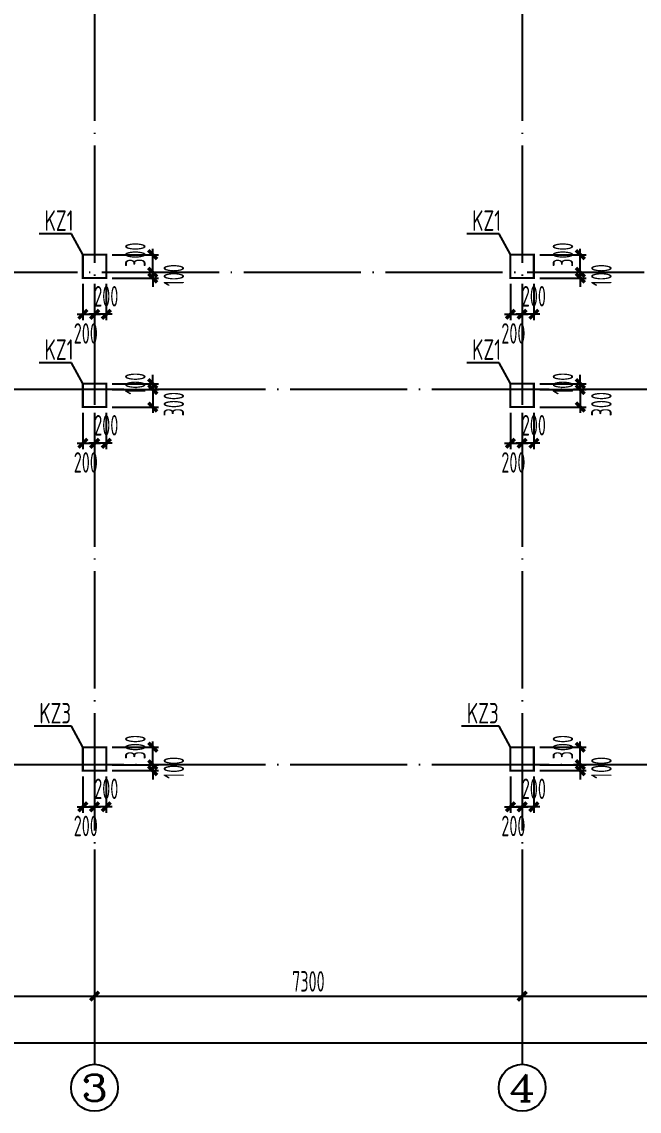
# Model space of a CAD drawing. Extents: x -472319 to -112444, y -516749 to -5704.
# Drawn here: x -408181 to -397639, y -420447 to -401867 of the extents above; entities that cross this region are included whole.
import ezdxf
from ezdxf.enums import TextEntityAlignment as Align

# ---------------------------------------------------------------- set-up
doc = ezdxf.new("R2010")
doc.units = 0
doc.header["$LTSCALE"] = 100
doc.header["$MEASUREMENT"] = 0
doc.linetypes.add('CENTER', pattern=[2, 1.25, -0.25, 0.25, -0.25])
doc.linetypes.add('DOTE', pattern=[2.42, 2, -0.2, 0.02, -0.2])
for name, color, linetype in [('AXIS', 3, 'Continuous'), ('AXIS_TEXT', 7, 'Continuous'), ('DOTE', 1, 'CENTER'), ('TEXT', 7, 'Continuous'), ('填充', 8, 'Continuous'), ('柱', 2, 'Continuous')]:
    doc.layers.add(name, color=color, linetype=linetype)
doc.styles.add('_TCH_AXIS', font='COMPLEX', dxfattribs={"bigfont": 'GBCBIG'})
doc.styles.add('COMPLEX', font='COMPLEX')
doc.styles.add('HZ', font='tssdeng.shx', dxfattribs={"width": 0.6, "height": 350, "bigfont": 'a.shx'})
doc.styles.add('TSSD_Dimension', font='Tssdeng.shx', dxfattribs={"width": 0.7, "bigfont": 'hztxt.shx'})
doc.dimstyles.new('DIMN', dxfattribs={"dimtxt": 350, "dimasz": 150, "dimexe": 100, "dimexo": 100, "dimgap": 75, "dimtad": 1, "dimdec": 0, "dimzin": 0, "dimdsep": 46, "dimtxsty": 'HZ', "dimblk": 'ARCHTICK', "dimcen": 0.09, "dimdle": 100, "dimclrd": 3, "dimclre": 3, "dimclrt": 7, "dimazin": 2, "dimtfac": 1, "dimtdec": 0, "dimtmove": 2, "dimatfit": 3, "dimldrblk": 'ARCHTICK', "dimfxl": 1, "dimtolj": 1, "dimtzin": 0, "dimarcsym": 0})

# ---------------------------------------------------------------- blocks, each defined once
blk = doc.blocks.new('_ArchTick')
at = {"color": 0, "linetype": 'ByBlock', "const_width": 0.4}
blk.add_lwpolyline([(-0.5, -0.5), (0.5, 0.5)], dxfattribs=at)
blk = doc.blocks.new('*D1846')
at = {"layer": 'AXIS', "color": 3, "lineweight": -2, "transparency": 16777216}
for p, q in [((-414238, -416083), (-414238, -418583)), ((-406938, -416083), (-406938, -418583)), ((-414338, -418483), (-406838, -418483))]:
    blk.add_line(p, q, dxfattribs=at)
at = {"layer": 'Defpoints', "color": 0, "transparency": 16777216}
for p in [(-414238, -415983), (-406938, -415983), (-406938, -418483)]:
    blk.add_point(p, dxfattribs=at)
at = {"layer": 'AXIS', "color": 3, "lineweight": -2, "transparency": 16777216, "xscale": 150, "yscale": 150, "zscale": 150, "rotation": 180}
blk.add_blockref('_ArchTick', (-414238, -418483), dxfattribs=at)
at = {"layer": 'AXIS', "color": 3, "lineweight": -2, "transparency": 16777216, "xscale": 150, "yscale": 150, "zscale": 150}
blk.add_blockref('_ArchTick', (-406938, -418483), dxfattribs=at)
at = {"layer": 'AXIS', "color": 7, "transparency": 16777216, "insert": (-410588, -418233), "char_height": 350, "attachment_point": 5, "style": 'HZ'}
blk.add_mtext('\\A1;7300', dxfattribs=at)
blk = doc.blocks.new('*D1847')
at = {"layer": 'AXIS', "color": 3, "lineweight": -2, "transparency": 16777216}
for p, q in [((-406938, -416083), (-406938, -418583)), ((-399638, -416083), (-399638, -418583)), ((-407038, -418483), (-399538, -418483))]:
    blk.add_line(p, q, dxfattribs=at)
at = {"layer": 'Defpoints', "color": 0, "transparency": 16777216}
for p in [(-406938, -415983), (-399638, -415983), (-399638, -418483)]:
    blk.add_point(p, dxfattribs=at)
at = {"layer": 'AXIS', "color": 3, "lineweight": -2, "transparency": 16777216, "xscale": 150, "yscale": 150, "zscale": 150, "rotation": 180}
blk.add_blockref('_ArchTick', (-406938, -418483), dxfattribs=at)
at = {"layer": 'AXIS', "color": 3, "lineweight": -2, "transparency": 16777216, "xscale": 150, "yscale": 150, "zscale": 150}
blk.add_blockref('_ArchTick', (-399638, -418483), dxfattribs=at)
at = {"layer": 'AXIS', "color": 7, "transparency": 16777216, "insert": (-403288, -418233), "char_height": 350, "attachment_point": 5, "style": 'HZ'}
blk.add_mtext('\\A1;7300', dxfattribs=at)
blk = doc.blocks.new('*D1848')
at = {"layer": 'AXIS', "color": 3, "lineweight": -2, "transparency": 16777216}
for p, q in [((-399638, -416083), (-399638, -418583)), ((-392338, -416083), (-392338, -418583)), ((-399738, -418483), (-392238, -418483))]:
    blk.add_line(p, q, dxfattribs=at)
at = {"layer": 'Defpoints', "color": 0, "transparency": 16777216}
for p in [(-399638, -415983), (-392338, -415983), (-392338, -418483)]:
    blk.add_point(p, dxfattribs=at)
at = {"layer": 'AXIS', "color": 3, "lineweight": -2, "transparency": 16777216, "xscale": 150, "yscale": 150, "zscale": 150, "rotation": 180}
blk.add_blockref('_ArchTick', (-399638, -418483), dxfattribs=at)
at = {"layer": 'AXIS', "color": 3, "lineweight": -2, "transparency": 16777216, "xscale": 150, "yscale": 150, "zscale": 150}
blk.add_blockref('_ArchTick', (-392338, -418483), dxfattribs=at)
at = {"layer": 'AXIS', "color": 7, "transparency": 16777216, "insert": (-395988, -418233), "char_height": 350, "attachment_point": 5, "style": 'HZ'}
blk.add_mtext('\\A1;7300', dxfattribs=at)
blk = doc.blocks.new('*D1854')
at = {"layer": 'AXIS', "color": 3, "lineweight": -2, "transparency": 16777216}
for p, q in [((-417238, -416083), (-417238, -419383)), ((-357438, -416083), (-357438, -419383)), ((-417338, -419283), (-357338, -419283))]:
    blk.add_line(p, q, dxfattribs=at)
at = {"layer": 'Defpoints', "color": 0, "transparency": 16777216}
for p in [(-417238, -415983), (-357438, -415983), (-357438, -419283)]:
    blk.add_point(p, dxfattribs=at)
at = {"layer": 'AXIS', "color": 3, "lineweight": -2, "transparency": 16777216, "xscale": 150, "yscale": 150, "zscale": 150, "rotation": 180}
blk.add_blockref('_ArchTick', (-417238, -419283), dxfattribs=at)
at = {"layer": 'AXIS', "color": 3, "lineweight": -2, "transparency": 16777216, "xscale": 150, "yscale": 150, "zscale": 150}
blk.add_blockref('_ArchTick', (-357438, -419283), dxfattribs=at)
at = {"layer": 'AXIS', "color": 7, "transparency": 16777216, "insert": (-387338, -419033), "char_height": 350, "attachment_point": 5, "style": 'HZ'}
blk.add_mtext('\\A1;59800', dxfattribs=at)
blk = doc.blocks.new('_AXISO')
blk.add_circle((0, 0), 0.5)
at = {"layer": 'AXIS_TEXT', "style": 'COMPLEX', "width": 1.041667}
blk.add_attdef('A', text='', height=0.56, dxfattribs=at).set_placement((-0.25, -0.28), (0.25, -0.28), align=Align.FIT)
blk = doc.blocks.new('*D1912')
at = {"layer": 'Defpoints', "color": 0, "transparency": 16777216}
for p in [(-406738, -414539), (-406738, -414639), (-405945, -414639)]:
    blk.add_point(p, dxfattribs=at)
at = {"layer": '填充', "color": 3, "lineweight": -2, "transparency": 16777216}
for p, q in [((-405945, -414539), (-405945, -414389)), ((-406638, -414539), (-405845, -414539)), ((-406638, -414639), (-405845, -414639)), ((-405945, -414539), (-405945, -414639)), ((-405945, -414639), (-405945, -414789))]:
    blk.add_line(p, q, dxfattribs=at)
at = {"layer": '填充', "color": 3, "lineweight": -2, "transparency": 16777216, "xscale": 150, "yscale": 150, "zscale": 150}
for p, rotation in [((-405945, -414539), 270), ((-405945, -414639), 90)]:
    blk.add_blockref('_ArchTick', p, dxfattribs=dict(at, rotation=rotation))
at = {"layer": '填充', "color": 7, "transparency": 16777216, "insert": (-405585, -414589), "char_height": 350, "attachment_point": 5, "rotation": 90, "style": 'HZ'}
blk.add_mtext('\\A1;100', dxfattribs=at)
blk = doc.blocks.new('*D1913')
at = {"layer": 'Defpoints', "color": 0, "transparency": 16777216}
for p in [(-406738, -414239), (-405945, -414239), (-406738, -414539)]:
    blk.add_point(p, dxfattribs=at)
at = {"layer": '填充', "color": 3, "lineweight": -2, "transparency": 16777216}
for p, q in [((-405945, -414639), (-405945, -414139)), ((-406638, -414239), (-405845, -414239)), ((-406638, -414539), (-405845, -414539))]:
    blk.add_line(p, q, dxfattribs=at)
at = {"layer": '填充', "color": 3, "lineweight": -2, "transparency": 16777216, "xscale": 150, "yscale": 150, "zscale": 150}
for p, rotation in [((-405945, -414239), 90), ((-405945, -414539), 270)]:
    blk.add_blockref('_ArchTick', p, dxfattribs=dict(at, rotation=rotation))
at = {"layer": '填充', "color": 7, "transparency": 16777216, "insert": (-406242, -414239), "char_height": 350, "attachment_point": 5, "rotation": 90, "style": 'HZ'}
blk.add_mtext('\\A1;300', dxfattribs=at)
blk = doc.blocks.new('*D1914')
at = {"layer": 'Defpoints', "color": 0, "transparency": 16777216}
for p in [(-407138, -414639), (-406938, -414639), (-406938, -415256)]:
    blk.add_point(p, dxfattribs=at)
at = {"layer": '填充', "color": 3, "lineweight": -2, "transparency": 16777216}
for p, q in [((-407138, -414739), (-407138, -415356)), ((-406938, -414739), (-406938, -415356)), ((-407238, -415256), (-406838, -415256))]:
    blk.add_line(p, q, dxfattribs=at)
at = {"layer": '填充', "color": 3, "lineweight": -2, "transparency": 16777216, "xscale": 150, "yscale": 150, "zscale": 150, "rotation": 180}
blk.add_blockref('_ArchTick', (-407138, -415256), dxfattribs=at)
at = {"layer": '填充', "color": 3, "lineweight": -2, "transparency": 16777216, "xscale": 150, "yscale": 150, "zscale": 150}
blk.add_blockref('_ArchTick', (-406938, -415256), dxfattribs=at)
at = {"layer": '填充', "color": 7, "transparency": 16777216, "insert": (-407088, -415582), "char_height": 350, "attachment_point": 5, "style": 'HZ'}
blk.add_mtext('\\A1;200', dxfattribs=at)
blk = doc.blocks.new('*D1915')
at = {"layer": 'Defpoints', "color": 0, "transparency": 16777216}
for p in [(-406938, -414639), (-406738, -414639), (-406938, -415256)]:
    blk.add_point(p, dxfattribs=at)
at = {"layer": '填充', "color": 3, "lineweight": -2, "transparency": 16777216}
for p, q in [((-406938, -414739), (-406938, -415356)), ((-406738, -414739), (-406738, -415356)), ((-406638, -415256), (-407038, -415256))]:
    blk.add_line(p, q, dxfattribs=at)
at = {"layer": '填充', "color": 3, "lineweight": -2, "transparency": 16777216, "xscale": 150, "yscale": 150, "zscale": 150, "rotation": 180}
blk.add_blockref('_ArchTick', (-406938, -415256), dxfattribs=at)
at = {"layer": '填充', "color": 3, "lineweight": -2, "transparency": 16777216, "xscale": 150, "yscale": 150, "zscale": 150}
blk.add_blockref('_ArchTick', (-406738, -415256), dxfattribs=at)
at = {"layer": '填充', "color": 7, "transparency": 16777216, "insert": (-406738, -414948), "char_height": 350, "attachment_point": 5, "style": 'HZ'}
blk.add_mtext('\\A1;200', dxfattribs=at)
blk = doc.blocks.new('*D1916')
at = {"layer": 'Defpoints', "color": 0, "transparency": 16777216}
for p in [(-406738, -408139), (-406738, -408439), (-405945, -408439)]:
    blk.add_point(p, dxfattribs=at)
at = {"layer": '填充', "color": 3, "lineweight": -2, "transparency": 16777216}
for p, q in [((-406638, -408139), (-405845, -408139)), ((-405945, -408039), (-405945, -408539)), ((-406638, -408439), (-405845, -408439))]:
    blk.add_line(p, q, dxfattribs=at)
at = {"layer": '填充', "color": 3, "lineweight": -2, "transparency": 16777216, "xscale": 150, "yscale": 150, "zscale": 150}
for p, rotation in [((-405945, -408139), 90), ((-405945, -408439), 270)]:
    blk.add_blockref('_ArchTick', p, dxfattribs=dict(at, rotation=rotation))
at = {"layer": '填充', "color": 7, "transparency": 16777216, "insert": (-405585, -408389), "char_height": 350, "attachment_point": 5, "rotation": 90, "style": 'HZ'}
blk.add_mtext('\\A1;300', dxfattribs=at)
blk = doc.blocks.new('*D1917')
at = {"layer": 'Defpoints', "color": 0, "transparency": 16777216}
for p in [(-406738, -408039), (-406738, -408139), (-405945, -408039)]:
    blk.add_point(p, dxfattribs=at)
at = {"layer": '填充', "color": 3, "lineweight": -2, "transparency": 16777216}
for p, q in [((-405945, -408039), (-405945, -407889)), ((-406638, -408039), (-405845, -408039)), ((-406638, -408139), (-405845, -408139)), ((-405945, -408139), (-405945, -408039)), ((-405945, -408139), (-405945, -408289))]:
    blk.add_line(p, q, dxfattribs=at)
at = {"layer": '填充', "color": 3, "lineweight": -2, "transparency": 16777216, "xscale": 150, "yscale": 150, "zscale": 150}
for p, rotation in [((-405945, -408039), 270), ((-405945, -408139), 90)]:
    blk.add_blockref('_ArchTick', p, dxfattribs=dict(at, rotation=rotation))
at = {"layer": '填充', "color": 7, "transparency": 16777216, "insert": (-406242, -408039), "char_height": 350, "attachment_point": 5, "rotation": 90, "style": 'HZ'}
blk.add_mtext('\\A1;100', dxfattribs=at)
blk = doc.blocks.new('*D1918')
at = {"layer": 'Defpoints', "color": 0, "transparency": 16777216}
for p in [(-407138, -408439), (-406938, -408439), (-406938, -409056)]:
    blk.add_point(p, dxfattribs=at)
at = {"layer": '填充', "color": 3, "lineweight": -2, "transparency": 16777216}
for p, q in [((-407138, -408539), (-407138, -409156)), ((-406938, -408539), (-406938, -409156)), ((-407238, -409056), (-406838, -409056))]:
    blk.add_line(p, q, dxfattribs=at)
at = {"layer": '填充', "color": 3, "lineweight": -2, "transparency": 16777216, "xscale": 150, "yscale": 150, "zscale": 150, "rotation": 180}
blk.add_blockref('_ArchTick', (-407138, -409056), dxfattribs=at)
at = {"layer": '填充', "color": 3, "lineweight": -2, "transparency": 16777216, "xscale": 150, "yscale": 150, "zscale": 150}
blk.add_blockref('_ArchTick', (-406938, -409056), dxfattribs=at)
at = {"layer": '填充', "color": 7, "transparency": 16777216, "insert": (-407088, -409382), "char_height": 350, "attachment_point": 5, "style": 'HZ'}
blk.add_mtext('\\A1;200', dxfattribs=at)
blk = doc.blocks.new('*D1919')
at = {"layer": 'Defpoints', "color": 0, "transparency": 16777216}
for p in [(-406938, -408439), (-406738, -408439), (-406938, -409056)]:
    blk.add_point(p, dxfattribs=at)
at = {"layer": '填充', "color": 3, "lineweight": -2, "transparency": 16777216}
for p, q in [((-406938, -408539), (-406938, -409156)), ((-406738, -408539), (-406738, -409156)), ((-406638, -409056), (-407038, -409056))]:
    blk.add_line(p, q, dxfattribs=at)
at = {"layer": '填充', "color": 3, "lineweight": -2, "transparency": 16777216, "xscale": 150, "yscale": 150, "zscale": 150, "rotation": 180}
blk.add_blockref('_ArchTick', (-406938, -409056), dxfattribs=at)
at = {"layer": '填充', "color": 3, "lineweight": -2, "transparency": 16777216, "xscale": 150, "yscale": 150, "zscale": 150}
blk.add_blockref('_ArchTick', (-406738, -409056), dxfattribs=at)
at = {"layer": '填充', "color": 7, "transparency": 16777216, "insert": (-406738, -408748), "char_height": 350, "attachment_point": 5, "style": 'HZ'}
blk.add_mtext('\\A1;200', dxfattribs=at)
blk = doc.blocks.new('*D1920')
at = {"layer": 'Defpoints', "color": 0, "transparency": 16777216}
for p in [(-406738, -406139), (-406738, -406239), (-405945, -406239)]:
    blk.add_point(p, dxfattribs=at)
at = {"layer": '填充', "color": 3, "lineweight": -2, "transparency": 16777216}
for p, q in [((-406638, -406139), (-405845, -406139)), ((-405945, -406139), (-405945, -405989)), ((-405945, -406139), (-405945, -406239)), ((-406638, -406239), (-405845, -406239)), ((-405945, -406239), (-405945, -406389))]:
    blk.add_line(p, q, dxfattribs=at)
at = {"layer": '填充', "color": 3, "lineweight": -2, "transparency": 16777216, "xscale": 150, "yscale": 150, "zscale": 150}
for p, rotation in [((-405945, -406139), 270), ((-405945, -406239), 90)]:
    blk.add_blockref('_ArchTick', p, dxfattribs=dict(at, rotation=rotation))
at = {"layer": '填充', "color": 7, "transparency": 16777216, "insert": (-405585, -406189), "char_height": 350, "attachment_point": 5, "rotation": 90, "style": 'HZ'}
blk.add_mtext('\\A1;100', dxfattribs=at)
blk = doc.blocks.new('*D1921')
at = {"layer": 'Defpoints', "color": 0, "transparency": 16777216}
for p in [(-406738, -405839), (-405945, -405839), (-406738, -406139)]:
    blk.add_point(p, dxfattribs=at)
at = {"layer": '填充', "color": 3, "lineweight": -2, "transparency": 16777216}
for p, q in [((-405945, -406239), (-405945, -405739)), ((-406638, -405839), (-405845, -405839)), ((-406638, -406139), (-405845, -406139))]:
    blk.add_line(p, q, dxfattribs=at)
at = {"layer": '填充', "color": 3, "lineweight": -2, "transparency": 16777216, "xscale": 150, "yscale": 150, "zscale": 150}
for p, rotation in [((-405945, -405839), 90), ((-405945, -406139), 270)]:
    blk.add_blockref('_ArchTick', p, dxfattribs=dict(at, rotation=rotation))
at = {"layer": '填充', "color": 7, "transparency": 16777216, "insert": (-406242, -405839), "char_height": 350, "attachment_point": 5, "rotation": 90, "style": 'HZ'}
blk.add_mtext('\\A1;300', dxfattribs=at)
blk = doc.blocks.new('*D1922')
at = {"layer": 'Defpoints', "color": 0, "transparency": 16777216}
for p in [(-407138, -406239), (-406938, -406239), (-406938, -406856)]:
    blk.add_point(p, dxfattribs=at)
at = {"layer": '填充', "color": 3, "lineweight": -2, "transparency": 16777216}
for p, q in [((-407138, -406339), (-407138, -406956)), ((-406938, -406339), (-406938, -406956)), ((-407238, -406856), (-406838, -406856))]:
    blk.add_line(p, q, dxfattribs=at)
at = {"layer": '填充', "color": 3, "lineweight": -2, "transparency": 16777216, "xscale": 150, "yscale": 150, "zscale": 150, "rotation": 180}
blk.add_blockref('_ArchTick', (-407138, -406856), dxfattribs=at)
at = {"layer": '填充', "color": 3, "lineweight": -2, "transparency": 16777216, "xscale": 150, "yscale": 150, "zscale": 150}
blk.add_blockref('_ArchTick', (-406938, -406856), dxfattribs=at)
at = {"layer": '填充', "color": 7, "transparency": 16777216, "insert": (-407088, -407182), "char_height": 350, "attachment_point": 5, "style": 'HZ'}
blk.add_mtext('\\A1;200', dxfattribs=at)
blk = doc.blocks.new('*D1923')
at = {"layer": 'Defpoints', "color": 0, "transparency": 16777216}
for p in [(-406938, -406239), (-406738, -406239), (-406938, -406856)]:
    blk.add_point(p, dxfattribs=at)
at = {"layer": '填充', "color": 3, "lineweight": -2, "transparency": 16777216}
for p, q in [((-406938, -406339), (-406938, -406956)), ((-406738, -406339), (-406738, -406956)), ((-406638, -406856), (-407038, -406856))]:
    blk.add_line(p, q, dxfattribs=at)
at = {"layer": '填充', "color": 3, "lineweight": -2, "transparency": 16777216, "xscale": 150, "yscale": 150, "zscale": 150, "rotation": 180}
blk.add_blockref('_ArchTick', (-406938, -406856), dxfattribs=at)
at = {"layer": '填充', "color": 3, "lineweight": -2, "transparency": 16777216, "xscale": 150, "yscale": 150, "zscale": 150}
blk.add_blockref('_ArchTick', (-406738, -406856), dxfattribs=at)
at = {"layer": '填充', "color": 7, "transparency": 16777216, "insert": (-406738, -406548), "char_height": 350, "attachment_point": 5, "style": 'HZ'}
blk.add_mtext('\\A1;200', dxfattribs=at)
blk = doc.blocks.new('*D1928')
at = {"layer": 'Defpoints', "color": 0, "transparency": 16777216}
for p in [(-399438, -414539), (-399438, -414639), (-398645, -414639)]:
    blk.add_point(p, dxfattribs=at)
at = {"layer": '填充', "color": 3, "lineweight": -2, "transparency": 16777216}
for p, q in [((-398645, -414539), (-398645, -414389)), ((-399338, -414539), (-398545, -414539)), ((-399338, -414639), (-398545, -414639)), ((-398645, -414539), (-398645, -414639)), ((-398645, -414639), (-398645, -414789))]:
    blk.add_line(p, q, dxfattribs=at)
at = {"layer": '填充', "color": 3, "lineweight": -2, "transparency": 16777216, "xscale": 150, "yscale": 150, "zscale": 150}
for p, rotation in [((-398645, -414539), 270), ((-398645, -414639), 90)]:
    blk.add_blockref('_ArchTick', p, dxfattribs=dict(at, rotation=rotation))
at = {"layer": '填充', "color": 7, "transparency": 16777216, "insert": (-398285, -414589), "char_height": 350, "attachment_point": 5, "rotation": 90, "style": 'HZ'}
blk.add_mtext('\\A1;100', dxfattribs=at)
blk = doc.blocks.new('*D1929')
at = {"layer": 'Defpoints', "color": 0, "transparency": 16777216}
for p in [(-399438, -414239), (-398645, -414239), (-399438, -414539)]:
    blk.add_point(p, dxfattribs=at)
at = {"layer": '填充', "color": 3, "lineweight": -2, "transparency": 16777216}
for p, q in [((-398645, -414639), (-398645, -414139)), ((-399338, -414239), (-398545, -414239)), ((-399338, -414539), (-398545, -414539))]:
    blk.add_line(p, q, dxfattribs=at)
at = {"layer": '填充', "color": 3, "lineweight": -2, "transparency": 16777216, "xscale": 150, "yscale": 150, "zscale": 150}
for p, rotation in [((-398645, -414239), 90), ((-398645, -414539), 270)]:
    blk.add_blockref('_ArchTick', p, dxfattribs=dict(at, rotation=rotation))
at = {"layer": '填充', "color": 7, "transparency": 16777216, "insert": (-398942, -414239), "char_height": 350, "attachment_point": 5, "rotation": 90, "style": 'HZ'}
blk.add_mtext('\\A1;300', dxfattribs=at)
blk = doc.blocks.new('*D1930')
at = {"layer": 'Defpoints', "color": 0, "transparency": 16777216}
for p in [(-399838, -414639), (-399638, -414639), (-399638, -415256)]:
    blk.add_point(p, dxfattribs=at)
at = {"layer": '填充', "color": 3, "lineweight": -2, "transparency": 16777216}
for p, q in [((-399838, -414739), (-399838, -415356)), ((-399638, -414739), (-399638, -415356)), ((-399938, -415256), (-399538, -415256))]:
    blk.add_line(p, q, dxfattribs=at)
at = {"layer": '填充', "color": 3, "lineweight": -2, "transparency": 16777216, "xscale": 150, "yscale": 150, "zscale": 150, "rotation": 180}
blk.add_blockref('_ArchTick', (-399838, -415256), dxfattribs=at)
at = {"layer": '填充', "color": 3, "lineweight": -2, "transparency": 16777216, "xscale": 150, "yscale": 150, "zscale": 150}
blk.add_blockref('_ArchTick', (-399638, -415256), dxfattribs=at)
at = {"layer": '填充', "color": 7, "transparency": 16777216, "insert": (-399788, -415582), "char_height": 350, "attachment_point": 5, "style": 'HZ'}
blk.add_mtext('\\A1;200', dxfattribs=at)
blk = doc.blocks.new('*D1931')
at = {"layer": 'Defpoints', "color": 0, "transparency": 16777216}
for p in [(-399638, -414639), (-399438, -414639), (-399638, -415256)]:
    blk.add_point(p, dxfattribs=at)
at = {"layer": '填充', "color": 3, "lineweight": -2, "transparency": 16777216}
for p, q in [((-399638, -414739), (-399638, -415356)), ((-399438, -414739), (-399438, -415356)), ((-399338, -415256), (-399738, -415256))]:
    blk.add_line(p, q, dxfattribs=at)
at = {"layer": '填充', "color": 3, "lineweight": -2, "transparency": 16777216, "xscale": 150, "yscale": 150, "zscale": 150, "rotation": 180}
blk.add_blockref('_ArchTick', (-399638, -415256), dxfattribs=at)
at = {"layer": '填充', "color": 3, "lineweight": -2, "transparency": 16777216, "xscale": 150, "yscale": 150, "zscale": 150}
blk.add_blockref('_ArchTick', (-399438, -415256), dxfattribs=at)
at = {"layer": '填充', "color": 7, "transparency": 16777216, "insert": (-399438, -414948), "char_height": 350, "attachment_point": 5, "style": 'HZ'}
blk.add_mtext('\\A1;200', dxfattribs=at)
blk = doc.blocks.new('*D1932')
at = {"layer": 'Defpoints', "color": 0, "transparency": 16777216}
for p in [(-399438, -408139), (-399438, -408439), (-398645, -408439)]:
    blk.add_point(p, dxfattribs=at)
at = {"layer": '填充', "color": 3, "lineweight": -2, "transparency": 16777216}
for p, q in [((-399338, -408139), (-398545, -408139)), ((-398645, -408039), (-398645, -408539)), ((-399338, -408439), (-398545, -408439))]:
    blk.add_line(p, q, dxfattribs=at)
at = {"layer": '填充', "color": 3, "lineweight": -2, "transparency": 16777216, "xscale": 150, "yscale": 150, "zscale": 150}
for p, rotation in [((-398645, -408139), 90), ((-398645, -408439), 270)]:
    blk.add_blockref('_ArchTick', p, dxfattribs=dict(at, rotation=rotation))
at = {"layer": '填充', "color": 7, "transparency": 16777216, "insert": (-398285, -408389), "char_height": 350, "attachment_point": 5, "rotation": 90, "style": 'HZ'}
blk.add_mtext('\\A1;300', dxfattribs=at)
blk = doc.blocks.new('*D1933')
at = {"layer": 'Defpoints', "color": 0, "transparency": 16777216}
for p in [(-399438, -408039), (-399438, -408139), (-398645, -408039)]:
    blk.add_point(p, dxfattribs=at)
at = {"layer": '填充', "color": 3, "lineweight": -2, "transparency": 16777216}
for p, q in [((-398645, -408039), (-398645, -407889)), ((-399338, -408039), (-398545, -408039)), ((-399338, -408139), (-398545, -408139)), ((-398645, -408139), (-398645, -408039)), ((-398645, -408139), (-398645, -408289))]:
    blk.add_line(p, q, dxfattribs=at)
at = {"layer": '填充', "color": 3, "lineweight": -2, "transparency": 16777216, "xscale": 150, "yscale": 150, "zscale": 150}
for p, rotation in [((-398645, -408039), 270), ((-398645, -408139), 90)]:
    blk.add_blockref('_ArchTick', p, dxfattribs=dict(at, rotation=rotation))
at = {"layer": '填充', "color": 7, "transparency": 16777216, "insert": (-398942, -408039), "char_height": 350, "attachment_point": 5, "rotation": 90, "style": 'HZ'}
blk.add_mtext('\\A1;100', dxfattribs=at)
blk = doc.blocks.new('*D1934')
at = {"layer": 'Defpoints', "color": 0, "transparency": 16777216}
for p in [(-399838, -408439), (-399638, -408439), (-399638, -409056)]:
    blk.add_point(p, dxfattribs=at)
at = {"layer": '填充', "color": 3, "lineweight": -2, "transparency": 16777216}
for p, q in [((-399838, -408539), (-399838, -409156)), ((-399638, -408539), (-399638, -409156)), ((-399938, -409056), (-399538, -409056))]:
    blk.add_line(p, q, dxfattribs=at)
at = {"layer": '填充', "color": 3, "lineweight": -2, "transparency": 16777216, "xscale": 150, "yscale": 150, "zscale": 150, "rotation": 180}
blk.add_blockref('_ArchTick', (-399838, -409056), dxfattribs=at)
at = {"layer": '填充', "color": 3, "lineweight": -2, "transparency": 16777216, "xscale": 150, "yscale": 150, "zscale": 150}
blk.add_blockref('_ArchTick', (-399638, -409056), dxfattribs=at)
at = {"layer": '填充', "color": 7, "transparency": 16777216, "insert": (-399788, -409382), "char_height": 350, "attachment_point": 5, "style": 'HZ'}
blk.add_mtext('\\A1;200', dxfattribs=at)
blk = doc.blocks.new('*D1935')
at = {"layer": 'Defpoints', "color": 0, "transparency": 16777216}
for p in [(-399638, -408439), (-399438, -408439), (-399638, -409056)]:
    blk.add_point(p, dxfattribs=at)
at = {"layer": '填充', "color": 3, "lineweight": -2, "transparency": 16777216}
for p, q in [((-399638, -408539), (-399638, -409156)), ((-399438, -408539), (-399438, -409156)), ((-399338, -409056), (-399738, -409056))]:
    blk.add_line(p, q, dxfattribs=at)
at = {"layer": '填充', "color": 3, "lineweight": -2, "transparency": 16777216, "xscale": 150, "yscale": 150, "zscale": 150, "rotation": 180}
blk.add_blockref('_ArchTick', (-399638, -409056), dxfattribs=at)
at = {"layer": '填充', "color": 3, "lineweight": -2, "transparency": 16777216, "xscale": 150, "yscale": 150, "zscale": 150}
blk.add_blockref('_ArchTick', (-399438, -409056), dxfattribs=at)
at = {"layer": '填充', "color": 7, "transparency": 16777216, "insert": (-399438, -408748), "char_height": 350, "attachment_point": 5, "style": 'HZ'}
blk.add_mtext('\\A1;200', dxfattribs=at)
blk = doc.blocks.new('*D1936')
at = {"layer": 'Defpoints', "color": 0, "transparency": 16777216}
for p in [(-399438, -406139), (-399438, -406239), (-398645, -406239)]:
    blk.add_point(p, dxfattribs=at)
at = {"layer": '填充', "color": 3, "lineweight": -2, "transparency": 16777216}
for p, q in [((-399338, -406139), (-398545, -406139)), ((-398645, -406139), (-398645, -405989)), ((-398645, -406139), (-398645, -406239)), ((-399338, -406239), (-398545, -406239)), ((-398645, -406239), (-398645, -406389))]:
    blk.add_line(p, q, dxfattribs=at)
at = {"layer": '填充', "color": 3, "lineweight": -2, "transparency": 16777216, "xscale": 150, "yscale": 150, "zscale": 150}
for p, rotation in [((-398645, -406139), 270), ((-398645, -406239), 90)]:
    blk.add_blockref('_ArchTick', p, dxfattribs=dict(at, rotation=rotation))
at = {"layer": '填充', "color": 7, "transparency": 16777216, "insert": (-398285, -406189), "char_height": 350, "attachment_point": 5, "rotation": 90, "style": 'HZ'}
blk.add_mtext('\\A1;100', dxfattribs=at)
blk = doc.blocks.new('*D1937')
at = {"layer": 'Defpoints', "color": 0, "transparency": 16777216}
for p in [(-399438, -405839), (-398645, -405839), (-399438, -406139)]:
    blk.add_point(p, dxfattribs=at)
at = {"layer": '填充', "color": 3, "lineweight": -2, "transparency": 16777216}
for p, q in [((-398645, -406239), (-398645, -405739)), ((-399338, -405839), (-398545, -405839)), ((-399338, -406139), (-398545, -406139))]:
    blk.add_line(p, q, dxfattribs=at)
at = {"layer": '填充', "color": 3, "lineweight": -2, "transparency": 16777216, "xscale": 150, "yscale": 150, "zscale": 150}
for p, rotation in [((-398645, -405839), 90), ((-398645, -406139), 270)]:
    blk.add_blockref('_ArchTick', p, dxfattribs=dict(at, rotation=rotation))
at = {"layer": '填充', "color": 7, "transparency": 16777216, "insert": (-398942, -405839), "char_height": 350, "attachment_point": 5, "rotation": 90, "style": 'HZ'}
blk.add_mtext('\\A1;300', dxfattribs=at)
blk = doc.blocks.new('*D1938')
at = {"layer": 'Defpoints', "color": 0, "transparency": 16777216}
for p in [(-399838, -406239), (-399638, -406239), (-399638, -406856)]:
    blk.add_point(p, dxfattribs=at)
at = {"layer": '填充', "color": 3, "lineweight": -2, "transparency": 16777216}
for p, q in [((-399838, -406339), (-399838, -406956)), ((-399638, -406339), (-399638, -406956)), ((-399938, -406856), (-399538, -406856))]:
    blk.add_line(p, q, dxfattribs=at)
at = {"layer": '填充', "color": 3, "lineweight": -2, "transparency": 16777216, "xscale": 150, "yscale": 150, "zscale": 150, "rotation": 180}
blk.add_blockref('_ArchTick', (-399838, -406856), dxfattribs=at)
at = {"layer": '填充', "color": 3, "lineweight": -2, "transparency": 16777216, "xscale": 150, "yscale": 150, "zscale": 150}
blk.add_blockref('_ArchTick', (-399638, -406856), dxfattribs=at)
at = {"layer": '填充', "color": 7, "transparency": 16777216, "insert": (-399788, -407182), "char_height": 350, "attachment_point": 5, "style": 'HZ'}
blk.add_mtext('\\A1;200', dxfattribs=at)
blk = doc.blocks.new('*D1939')
at = {"layer": 'Defpoints', "color": 0, "transparency": 16777216}
for p in [(-399638, -406239), (-399438, -406239), (-399638, -406856)]:
    blk.add_point(p, dxfattribs=at)
at = {"layer": '填充', "color": 3, "lineweight": -2, "transparency": 16777216}
for p, q in [((-399638, -406339), (-399638, -406956)), ((-399438, -406339), (-399438, -406956)), ((-399338, -406856), (-399738, -406856))]:
    blk.add_line(p, q, dxfattribs=at)
at = {"layer": '填充', "color": 3, "lineweight": -2, "transparency": 16777216, "xscale": 150, "yscale": 150, "zscale": 150, "rotation": 180}
blk.add_blockref('_ArchTick', (-399638, -406856), dxfattribs=at)
at = {"layer": '填充', "color": 3, "lineweight": -2, "transparency": 16777216, "xscale": 150, "yscale": 150, "zscale": 150}
blk.add_blockref('_ArchTick', (-399438, -406856), dxfattribs=at)
at = {"layer": '填充', "color": 7, "transparency": 16777216, "insert": (-399438, -406548), "char_height": 350, "attachment_point": 5, "style": 'HZ'}
blk.add_mtext('\\A1;200', dxfattribs=at)

msp = doc.modelspace()

# ---------------------------------------------------------------- linework, layer by layer
at = {"layer": 'AXIS'}
for p, q in [((-406938.328, -415982.782), (-406938.328, -419647.078)), ((-399638.328, -415982.782), (-399638.328, -419647.078))]:
    msp.add_line(p, q, dxfattribs=at)
at = {"layer": 'DOTE', "linetype": 'DOTE', "ltscale": 10}
for p, q in [((-406938.328, -396719.242), (-406938.328, -415982.782)), ((-399638.328, -396719.242), (-399638.328, -415982.782)), ((-418912.147, -406138.89), (-355619.518, -406138.89)), ((-355619.518, -408138.89), (-418912.147, -408138.89)), ((-355619.518, -414538.89), (-418912.147, -414538.89))]:
    msp.add_line(p, q, dxfattribs=at)
at = {"layer": 'TEXT'}
for p, q in [((-407331.828, -405481.98), (-407882.283, -405481.98)), ((-407138.328, -405838.89), (-407331.828, -405481.98)), ((-400031.828, -405481.98), (-400582.283, -405481.98)), ((-399838.328, -405838.89), (-400031.828, -405481.98)), ((-407331.828, -407681.98), (-407882.283, -407681.98)), ((-407138.328, -408038.89), (-407331.828, -407681.98)), ((-400031.828, -407681.98), (-400582.283, -407681.98)), ((-399838.328, -408038.89), (-400031.828, -407681.98)), ((-407331.828, -413881.98), (-407971.783, -413881.98)), ((-407138.328, -414238.89), (-407331.828, -413881.98)), ((-400031.828, -413881.98), (-400671.783, -413881.98)), ((-399838.328, -414238.89), (-400031.828, -413881.98))]:
    msp.add_line(p, q, dxfattribs=at)
at = {"layer": '柱', "const_width": 35}
for points in [[(-407138.328, -405838.89), (-406738.328, -405838.89), (-406738.328, -406238.89), (-407138.328, -406238.89)], [(-399838.328, -405838.89), (-399438.328, -405838.89), (-399438.328, -406238.89), (-399838.328, -406238.89)], [(-407138.328, -408438.89), (-406738.328, -408438.89), (-406738.328, -408038.89), (-407138.328, -408038.89)], [(-399838.328, -408438.89), (-399438.328, -408438.89), (-399438.328, -408038.89), (-399838.328, -408038.89)], [(-407138.328, -414638.89), (-406738.328, -414638.89), (-406738.328, -414238.89), (-407138.328, -414238.89)], [(-399838.328, -414638.89), (-399438.328, -414638.89), (-399438.328, -414238.89), (-399838.328, -414238.89)]]:
    msp.add_lwpolyline(points, close=True, dxfattribs=at)

# ---------------------------------------------------------------- block references
at = {"layer": 'AXIS'}
ref = msp.add_blockref('_AXISO', (-406938.328, -420047.078), dxfattribs=dict(at, xscale=800, yscale=800, zscale=800))
ref.add_attrib('A', '3', dxfattribs={"layer": 'AXIS_TEXT', "height": 452.548, "style": '_TCH_AXIS', "width": 1.5}).set_placement((-407164.602, -420273.352), (-406712.054, -420273.352), align=Align.FIT)
ref = msp.add_blockref('_AXISO', (-399638.328, -420047.078), dxfattribs=dict(at, xscale=800, yscale=800, zscale=800))
ref.add_attrib('A', '4', dxfattribs={"layer": 'AXIS_TEXT', "height": 452.548, "style": '_TCH_AXIS', "width": 1.3125}).set_placement((-399864.602, -420273.352), (-399412.054, -420273.352), align=Align.FIT)

# ---------------------------------------------------------------- texts
at = {"layer": 'TEXT', "style": 'TSSD_Dimension', "width": 0.7}
for s, p in [('KZ1', (-407791.952, -405433.789)), ('KZ1', (-400491.952, -405433.789)), ('KZ1', (-407791.952, -407633.789)), ('KZ1', (-400491.952, -407633.789)), ('KZ3', (-407881.452, -413833.789)), ('KZ3', (-400581.452, -413833.789))]:
    msp.add_text(s, height=350, dxfattribs=at).set_placement(p)

# ---------------------------------------------------------------- dimensions: what is measured, and where the dimension line sits
at = {"layer": 'AXIS'}
for p1, p2, distance, picture, middle in [((-417238.328, -415982.782), (-357438.328, -415982.782), -3300, '*D1854', (-387338.328, -419032.782)), ((-414238.328, -415982.782), (-406938.328, -415982.782), -2500, '*D1846', (-410588.328, -418232.782)), ((-406938.328, -415982.782), (-399638.328, -415982.782), -2500, '*D1847', (-403288.328, -418232.782)), ((-399638.328, -415982.782), (-392338.328, -415982.782), -2500, '*D1848', (-395988.328, -418232.782))]:
    dim = msp.add_aligned_dim(p1=p1, p2=p2, distance=distance, dimstyle='DIMN', dxfattribs=at)
    dim.commit()
    dim.dimension.update_dxf_attribs({"geometry": picture, "text_midpoint": middle})
at = {"layer": '填充', "color": 7}
for base, p1, p2, picture, middle in [((-405945, -405838.89), (-406738.328, -406138.89), (-406738.328, -405838.89), '*D1921', (-406241.664, -405838.89)), ((-398645, -405838.89), (-399438.328, -406138.89), (-399438.328, -405838.89), '*D1937', (-398941.664, -405838.89)), ((-405945, -406238.89), (-406738.328, -406138.89), (-406738.328, -406238.89), '*D1920', (-405585.5, -406188.89)), ((-398645, -406238.89), (-399438.328, -406138.89), (-399438.328, -406238.89), '*D1936', (-398285.5, -406188.89)), ((-405945, -408038.89), (-406738.328, -408138.89), (-406738.328, -408038.89), '*D1917', (-406241.664, -408038.89)), ((-398645, -408038.89), (-399438.328, -408138.89), (-399438.328, -408038.89), '*D1933', (-398941.664, -408038.89)), ((-405945, -408438.89), (-406738.328, -408138.89), (-406738.328, -408438.89), '*D1916', (-405585.5, -408388.89)), ((-398645, -408438.89), (-399438.328, -408138.89), (-399438.328, -408438.89), '*D1932', (-398285.5, -408388.89)), ((-405945, -414238.89), (-406738.328, -414538.89), (-406738.328, -414238.89), '*D1913', (-406241.664, -414238.89)), ((-398645, -414238.89), (-399438.328, -414538.89), (-399438.328, -414238.89), '*D1929', (-398941.664, -414238.89)), ((-405945, -414638.89), (-406738.328, -414538.89), (-406738.328, -414638.89), '*D1912', (-405585.5, -414588.89)), ((-398645, -414638.89), (-399438.328, -414538.89), (-399438.328, -414638.89), '*D1928', (-398285.5, -414588.89))]:
    dim = msp.add_linear_dim(base=base, p1=p1, p2=p2, angle=90, dimstyle='DIMN', override={"dimfxl": 100}, dxfattribs=at)
    dim.commit()
    dim.dimension.update_dxf_attribs({"geometry": picture, "text_midpoint": middle, "dimtype": 160})
for base, p1, p2, picture, middle in [((-406938.328, -406856), (-407138.328, -406238.89), (-406938.328, -406238.89), '*D1922', (-407088.328, -407182)), ((-406938.328, -406856), (-406738.328, -406238.89), (-406938.328, -406238.89), '*D1923', (-406738.328, -406548)), ((-399638.328, -406856), (-399838.328, -406238.89), (-399638.328, -406238.89), '*D1938', (-399788.328, -407182)), ((-399638.328, -406856), (-399438.328, -406238.89), (-399638.328, -406238.89), '*D1939', (-399438.328, -406548)), ((-406938.328, -409056), (-407138.328, -408438.89), (-406938.328, -408438.89), '*D1918', (-407088.328, -409382)), ((-406938.328, -409056), (-406738.328, -408438.89), (-406938.328, -408438.89), '*D1919', (-406738.328, -408748)), ((-399638.328, -409056), (-399838.328, -408438.89), (-399638.328, -408438.89), '*D1934', (-399788.328, -409382)), ((-399638.328, -409056), (-399438.328, -408438.89), (-399638.328, -408438.89), '*D1935', (-399438.328, -408748)), ((-406938.328, -415256), (-407138.328, -414638.89), (-406938.328, -414638.89), '*D1914', (-407088.328, -415582)), ((-406938.328, -415256), (-406738.328, -414638.89), (-406938.328, -414638.89), '*D1915', (-406738.328, -414948)), ((-399638.328, -415256), (-399838.328, -414638.89), (-399638.328, -414638.89), '*D1930', (-399788.328, -415582)), ((-399638.328, -415256), (-399438.328, -414638.89), (-399638.328, -414638.89), '*D1931', (-399438.328, -414948))]:
    dim = msp.add_linear_dim(base=base, p1=p1, p2=p2, dimstyle='DIMN', override={"dimfxl": 100}, dxfattribs=at)
    dim.commit()
    dim.dimension.update_dxf_attribs({"geometry": picture, "text_midpoint": middle, "dimtype": 160})

doc.saveas('drawing.dxf')
